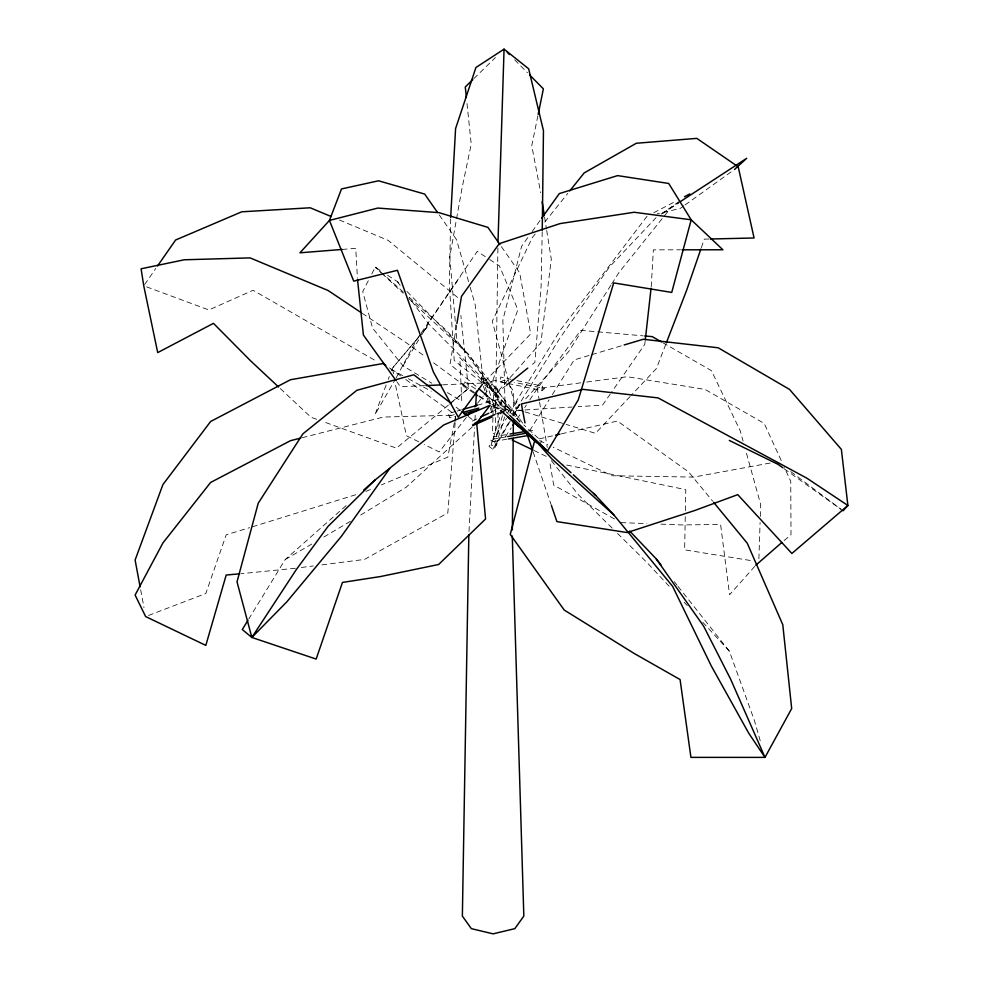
<?xml version="1.0" encoding="UTF-8"?>
<svg xmlns="http://www.w3.org/2000/svg" width="983" height="983" viewBox="0 0 983 983"><rect width="100%" height="100%" fill="white"/><g stroke="black" fill="none" stroke-linecap="round" stroke-linejoin="round"><path stroke-width="0.74" stroke-dasharray="4.92 3.69" d="M506.552 383.149L500.642 381.896L500.666 377.042L511.111 379.34M513.396 415.637L513.617 391.246L509.735 385.84M450.656 218.89L449.317 284.161L454.22 360.429L495.813 393.814L497.902 247.999M495.911 387.855L497.767 389.047L498.098 433.982L495.395 432.766L495.911 387.855L493.798 388.949L492.974 415.883M685.262 516.739L684.623 549.841L752.745 560.863M685.372 510.718L685.778 489.657L562.632 464.209M542.211 231.73L541.105 286.385L534.863 362.383L530.132 366.192M492.938 417.382L492.434 433.847L495.407 432.766M758.888 558.823L760.08 522.563M760.289 516.517L760.682 504.439L745.937 451.406M469.002 531.459L474.531 427.826M474.936 420.208L475.268 414.113M651.225 286.717L653.363 249.854L680.568 249.817M506.982 439.192L493.405 441.551L493.712 436.698L507.081 434.498M455.154 422.764L447.818 512.88L364.472 559.438L320.913 564.992M455.289 421.24L455.78 415.133L454.637 421.129M645.118 341.371L644.774 344.406L611.143 392.758M508.014 383.444L541.928 390.607L542.432 386.233L512.598 379.659M456.653 325.029L450.03 364.214L477.64 387.695M454.355 422.629L447.818 457.107L381.429 484.902M537.885 115.748L531.766 145.631L540.687 192.68M502.485 415.625L494.756 442.117L495.911 445.68L491.058 445.213L503.321 406.028L507.633 406.95L506.331 411.25M502.915 414.162L505.913 403.853L507.621 406.95M495.911 445.68L504.598 416.989M484.889 390.755L481.277 379.315L482.186 376.636L486.88 392.205M701.358 247.655L704.295 239.139L708.817 239.041M484.115 394.92L490.677 386.602L517.844 309.62L499.413 265.889L488.33 258.64M386.147 384.992L374.965 414.679L395.449 379.069M388.273 379.34L389.342 376.501M391.467 370.849L392.536 368.023L418.598 337.169M665.774 344.32L656.423 368.514L631.209 395.338M368.306 280.733L362.727 291.582L372.582 328.138L403.03 365.873L431.746 383.173M371.783 273.95L375.26 267.167L382.645 271.996M396.21 377.742L416.731 339.516L477.246 251.39L487.101 257.829M488.993 385.017L486.573 381.908L499.597 403.165L502.952 406.139L488.969 385.017L490.996 381.22L505.889 402.194L502.927 406.139M473.953 393.175L462.71 385.692L464.824 381.932L476.202 389.305M510.152 421.277L494.351 448.531L492.741 449.231L488.993 446.38L506.552 418.242M513.912 414.789L519.933 404.406M403.03 365.873L418.66 339.872M421.793 334.675L431.168 319.082L460.376 276.469M492.741 449.231L509.821 420.896M512.905 415.735L519.896 404.148L516.923 401.605L507.351 416.964M248.65 619.167L285.217 559.536L346.606 505.176M523.521 411.472L516.173 409.235L559.253 339.123L609.349 267.118L656.091 217.636M529.653 430.726L549.079 399.835M552.323 394.674L574.183 359.913L590.341 355.084M507.744 412.688L509.083 410.587L488.846 397.488M610.959 285.119L568.543 351.754L523.361 401.347M611.77 283.841L619.118 272.303L670.996 207.634L678.639 202.707M539.372 444.82L541.682 441.293L523.792 424.939M505.373 436.771L511.246 427.888M517.132 419.004L521.322 412.651M524.676 407.576L526.36 405.045M529.714 399.958L537.271 388.543L580.818 330.337L643.152 335.842M144.612 284.566L155.805 268.47M610.283 393.999L602.53 405.156L578.213 406.655M527.736 237.689L521.592 246.266L502.841 320.175L505.25 411.177L523.484 410.046M532.122 231.57L540.896 219.32M647.035 216.248L560.384 330.116L516.063 401.58L516.173 409.235L519.257 405.856M466.335 417.492L439.192 451.934L424.177 444.5M477.566 403.239L483.181 396.112M535.194 234.015L532.307 237.603L492.262 321.257L508.604 381.379M544.803 222.035L567.855 193.282M418.647 337.218L392.536 368.023L393.495 373.773M466.999 103.522L471.238 144.169L462.096 187.765L449.759 256.784L456.923 340.634L495.813 393.814L540.896 342.662L551.303 259.229L546.72 230.489M754.76 566.392L729.558 594.776L720.6 524.467L681.895 524.947L660.601 524.123M630.152 396.456L595.477 433.331L566.11 424.41M442.633 384.832L483.317 383.001L530.722 333.901L519.7 272.844L500.789 245.799M473.892 78.554L495.444 57.555M472.184 427.015L406.151 487.261L358.168 516.591M784.102 540.564L791.008 534.764L790.75 481.326L784.434 467.552M448.359 405.143L396.444 448.174L322.338 421.338M449.538 404.16L468.424 388.518L460.855 315.445M451.43 402.317L468.424 388.518L431.881 361.584M495.813 393.814L505.287 386.196M541.928 390.607L544.717 388.518L514.121 382.35M504.058 411.275L506.22 409.69L496.329 413.917M683.898 205.791L680.187 208.445L657.123 213.876M685.126 204.906L732.04 171.239M661.092 214.122L678.602 201.822M662.309 213.471L670.996 207.634M662.431 213.52L678.897 202.817M350.39 521.346L322.092 538.045M285.217 559.536L313.11 543.267M653.732 212.758L676.464 200.901M500.642 381.896L503.923 380.298L506.835 380.876M476.755 418.942L471.398 421.474L472.725 425.688M490.148 412.614L500.863 407.552L502.989 412.086L496.096 415.17M365.885 491.402L372.95 488.453M148.507 615.456L205.816 593.523L226.201 534.826L249.608 527.674M481.277 379.315L484.926 378.074L496.329 412.663M355.772 494.719L251.07 527.22M591.815 354.642L622.681 345.414M455.67 411.484L448.42 413.573L449.636 417.824L455.436 416.214M457.107 411.078L461.457 409.825M477.382 405.254L500.556 398.594L501.772 403.423M491.635 406.225L501.772 403.411L500.556 402.354L491.869 404.664M454.22 414.666L448.42 416.202L449.636 417.824M302.26 437.693L383.284 417.062L454.269 415.17M483.378 383.321L495.051 380.532L506.724 383.321M539.311 438.86L554.056 435.506M561.428 433.822L617.459 421.056L688.579 471.889L712.638 501.133M770.168 463.03L693.679 477.099L611.905 475.747L553.171 447.204M506.196 436.821L490.001 439.782L493.417 441.539M527.883 431.082L532.344 430.345L532.602 434.744M580.744 382.829L537.271 388.543L539.323 400.609M586.728 382.043L627.203 376.722L705.069 389.428L764.209 423.44L781.903 462.035M295.367 568.248L241.24 573.679M301.376 567.474L313.393 565.95M342.182 249.436L355.76 248.343L357.419 277.857M525.008 409.96L572.131 407.036M424.545 385.643L400.437 386.737L396.911 381.809M621.035 522.612L646.9 523.607M524.983 411.914L564.635 423.956M316.637 419.274L310.935 417.21L279.713 388.039M146.59 286.852L208.863 309.952L253.11 290.28L377.435 361.769M339.43 220.008L388.15 240.38L459.122 298.709M534.002 450.484L546.265 456.37M539.52 440.568L547.715 444.549M418.709 441.809L406.409 435.727L394.933 382.399M390.89 369.141L402.993 375.776M408.375 378.725L431.254 391.259M614.436 518.938L553.675 485.061L549.571 460.929M662.8 342.686L711.422 370.652L740.211 430.787L743.074 441.097M447.412 392.598L461.764 401.248L459.798 357.615L519.245 418.266L524.222 425.479M387.572 275.228L397.427 281.666L400.622 284.947M362.125 313.245L406.311 342.735L424.582 356.202M478.942 396.505L502.682 412.295M474.556 392.549L462.219 384.107L462.723 385.692M479.483 395.928L505.373 413.671M389.538 367.949L400.781 375.961M405.782 379.524L453.286 413.351M784.164 468.731L840.563 509.059M790.75 471.619L843.021 510.816M456.112 407.183L460.941 410.894M468.203 416.448L474.236 421.08M502.411 412.196L500.175 410.218L501.785 411.484L504.783 407.564L522.673 423.919M489.141 397.476L505.25 411.177M500.175 410.218L502.497 412.209M403.546 292.246L375.26 267.167L380.826 272.389M409.211 297.259L445.41 329.366L468.817 354.838L519.245 418.266M381.945 273.434L403.104 293.253M408.67 298.476L468.817 354.838L490.677 386.602L519.86 422.112M506.368 412.233L508.592 414.322M612.139 528.117L578.569 494.953L551.033 460.228M617.557 533.462L646.789 562.337L670.676 587.871M514.687 59.877L527.441 72.754M490.677 386.602L428.244 323.481L409.211 297.652M407.023 291.496L468.817 354.838M684.168 602.309L687.277 605.639M702.771 622.288L729.325 651.115L754.465 720.699L760.35 741.243M674.227 581.592L677.078 585.192M678.024 586.396L729.325 651.115M397.427 281.666L400.142 285.353M439.29 214.97L456.481 239.557L469.776 285.844M533.167 451.996L551.463 505.655M487.138 397.894L489.853 406.471M490.296 407.896L492.114 413.61L492.434 410.611L488.588 397.869M470.193 287.294L475.182 304.656L483.317 383.001M509.01 382.842L516.173 409.235M140.655 589.788L143.985 607.629M539.581 402.121L547.261 447.363M544.545 216.874L546.474 228.978M427.286 326.884L419.606 336.075L427.286 326.884"/><path stroke-width="1.47" d="M512.29 536.03L523.828 916.107L514.822 928.652L493.097 933.85L471.361 928.652L462.366 916.107L468.842 534.506M512.352 529.935L513.187 438.492M513.237 433.921L513.359 420.208M450.681 217.366L455.584 128.589L475.932 67.508L504.058 49.15L528.657 68.785L543.464 130.714L542.247 230.219M498 241.892L504.058 49.15M475.674 406.495L476.485 391.246M645.29 339.86L651.065 288.228M456.911 323.518L461.494 296.387L499.204 243.698L560.052 223.596L634.17 212.254L691.196 219.811L722.886 249.768L682.079 249.817M538.192 114.249L543.378 88.851L529.567 74.905M571.062 472.749L534.887 439.868L510.263 534.396L564.193 610.025L634.121 653.425L680.076 679.548L690.926 757.377L764.983 757.389L791.684 708.559L782.787 624.733L747.264 543.23L713.597 502.301M700.867 249.08L686.65 290.255L666.314 342.907M247.851 620.47L242.285 629.538L251.845 637.451L316.157 659.077L342.465 582.428L380.568 576.529L438.651 564.488L485.565 518.999L476.657 422.923L490.075 405.279L443.677 425L375.039 480.011L363.661 490.075M451.271 403.485L413.794 374.781L356.866 390.3L302.887 433.859L258.246 503.173L237.014 581.838L251.845 637.451L296.178 569.771L327.978 526.446L375.039 480.011M512.929 425.344L514.613 422.801M157.526 266L175.613 240.012L241.769 211.8L310.21 207.782L331.087 216.506M389.698 468.559L341.347 536.399L286.889 601.768L251.845 637.451M541.768 218.091L559.315 193.59L617.607 175.613L668.71 183.465L691.196 219.811L671.733 292.43L613.724 282.907L578.274 399.86L547.531 451L509.698 415.367M482.42 384.218L458.275 417.185L433.343 371.893L397.451 270.3L353.745 281.15L329.44 220.425L341.506 188.945L378.541 180.798L424.681 194.081L437.57 212.512M468.215 415.109L471.017 411.545M474.764 406.802L476.632 404.418M569.771 190.899L584.185 172.922L636.32 143.26L696.8 138.37L736.955 165.943M755.767 565.25L781.804 542.505M843.021 510.816L847.887 505.483L841.362 449.378L789.533 389.415L718.18 347.785L643.263 339.27L624.156 344.972M734.51 169.469L746.675 158.312L679.917 201.896M472.811 79.611L465.278 86.959L466.372 97.501M506.466 385.238L527.76 368.097M684.5 196.711L689.845 193.921M480.773 417.038L488.809 413.241M491.979 417.025L472.712 425.676L475.158 422.973L494.916 414.519M462.907 409.407L477.382 405.254M464.123 413.831L478.598 409.813M462.907 412.356L478.832 408.129M300.786 438.062L290.476 440.691L210.62 482.456L162.92 542.948L135.113 595.059L145.644 616.562L205.816 645.401L226.201 575.03L239.729 573.814M555.53 435.162L559.954 434.154M507.658 436.55L526.802 433.061M508.481 438.934L528.08 435.518M510.054 434.007L524.91 431.574M342.182 249.436L299.938 252.815L329.44 220.425L377.816 208.064L439.057 212.672L487.9 227.368L499.929 244.57M426.057 385.582L441.121 384.906M710.328 239.004L754.072 237.984L738.208 166.803M644.676 335.965L652.282 336.641L661.485 341.937M512.192 440.028L532.639 449.833M729.3 440.433L778.045 464.345L782.947 467.847M360.872 312.41L328.052 290.489L250.1 257.89L184.226 259.782L141.085 268.801L143.751 285.795L157.71 352.602L213.458 323.346L250.726 360.958L278.607 387.007M475.194 394.011L477.701 395.67M385.778 365.283L383.284 363.501L290.476 379.733L210.62 421.498L162.92 484.582L135.113 560.04L140.102 586.814M462.157 411.816L466.986 415.526M478.795 388.678L487.998 396.505M503.652 413.216L538.451 443.161L539.384 444.808M629.685 531.066L656.177 558.823L703.668 626.232L730.602 679.13L764.983 757.389L748.8 733.318L711.311 666.007L672.605 586.335L613.92 514.994L551.856 458.926L534.887 439.868M573.322 474.814L595.784 495.53M507.253 52.369L509.378 54.52M593.671 493.306L613.92 514.994M656.177 558.823L660.932 564.82M396.026 380.581L363.403 335.068L357.493 279.332M527.232 434.597L532.675 450.546M551.463 505.655L556.906 521.604L627.179 532.553L694.502 510.595L737.741 494.646L791.868 553.466L847.887 505.483L806.834 478.168L658.069 397.906L583.152 389.379L521.371 403.952L524.996 422.923M485.786 393.605L486.696 396.468M542.137 201.748L544.312 215.363M537.099 442.792L507.486 416.534L537.087 442.805"/></g></svg>
